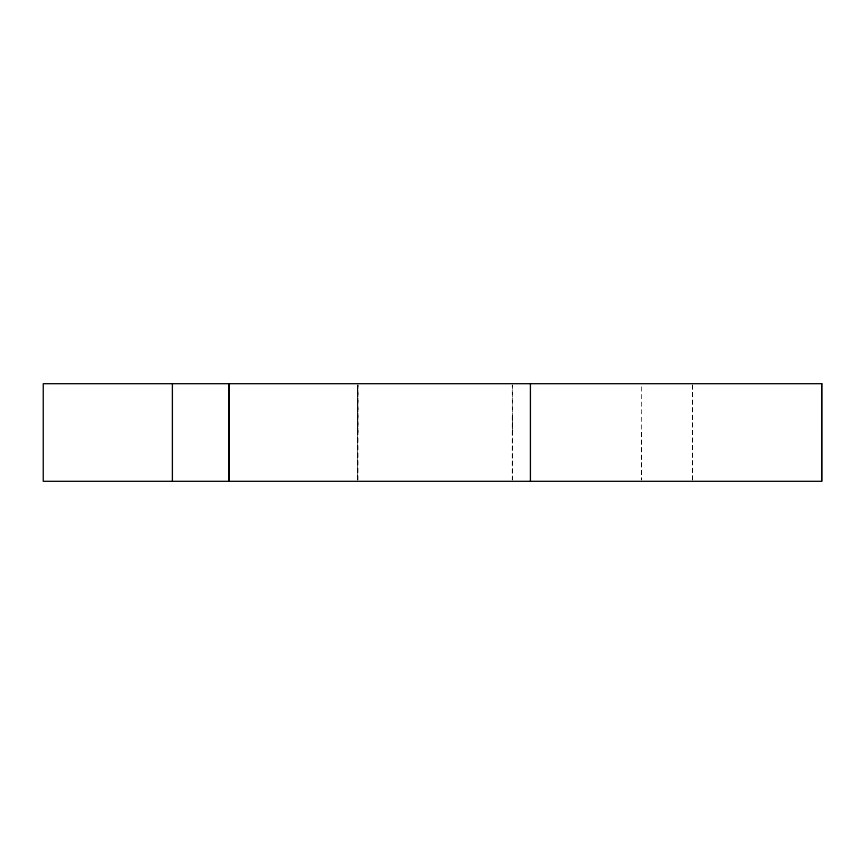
<?xml version="1.0" encoding="UTF-8"?>
<svg xmlns="http://www.w3.org/2000/svg" width="865" height="865" viewBox="0 0 865 865"><rect width="100%" height="100%" fill="white"/><g stroke="black" fill="none" stroke-linecap="round" stroke-linejoin="round"><path stroke-width="0.65" stroke-dasharray="4.33 3.24" d="M357.948 432.5L357.948 384.914M512.361 432.5L512.264 384.99M641.408 432.5L641.408 479.989L641.408 385.012M692.497 480.086L692.606 385.012M692.497 384.914L692.606 479.989M512.361 385.022L512.361 479.989M512.264 416.227L512.264 480.01M357.948 385.022L357.948 480.086M357.678 479.978L357.678 385.022L357.569 479.978"/><path stroke-width="1.3" d="M821.642 383.692L821.642 481.308M530.418 383.692L530.418 481.308M229.16 383.692L229.16 481.308M228.803 383.692L228.803 481.308M172.394 383.692L172.394 481.308M821.75 383.692L43.25 383.692L43.25 481.308L821.75 481.308L821.739 383.692"/></g></svg>
